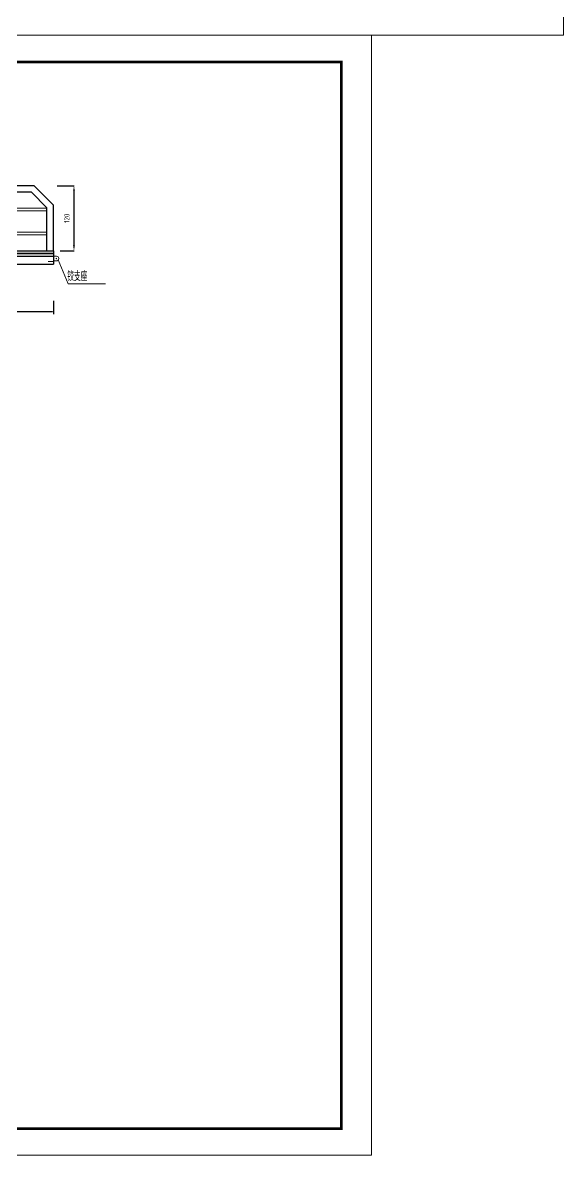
# Model space of a CAD drawing. Header units: inches. Extents: x 23 to 68, y 10 to 115.
# Drawn here: x 43.5 to 53.64, y 10.01 to 31.25 of the extents above; entities that cross this region are included whole.
import ezdxf

# ---------------------------------------------------------------- set-up
doc = ezdxf.new("R2010")
doc.units = ezdxf.units.IN
doc.header["$LTSCALE"] = 1000
doc.header["$MEASUREMENT"] = 0
for name, color, linetype, lineweight in [('00标注文字', 2, 'Continuous', 15), ('PUBTEXT', 161, 'Continuous', 0), ('型材', 7, 'Continuous', 15)]:
    doc.layers.add(name, color=color, linetype=linetype, lineweight=lineweight)
for name, color, linetype in [('图框', 7, 'Continuous'), ('栏杆', 2, 'Continuous'), ('粗线', 6, 'Continuous'), ('辅助', 7, 'Continuous'), ('铝通', 4, 'Continuous')]:
    doc.layers.add(name, color=color, linetype=linetype)
doc.styles.get("Standard").update_dxf_attribs({"font": 'txt', "bigfont": 'gbcbig.shx'})
doc.styles.add('TSSD_Dimension', font='tssdeng.shx', dxfattribs={"width": 0.8, "bigfont": 'hztxt.shx'})
doc.dimstyles.new('TSSD_200_1_3.5', dxfattribs={"dimscale": 0.25, "dimtxt": 0.5, "dimasz": 0.25, "dimexe": 1, "dimexo": 2.5, "dimgap": 1, "dimtad": 1, "dimdec": 0, "dimlfac": 100, "dimzin": 0, "dimdsep": 46, "dimtxsty": 'TSSD_Dimension', "dimcen": 0, "dimdle": 1, "dimclrd": 3, "dimclre": 3, "dimclrt": 7, "dimadec": 1, "dimazin": 0, "dimtfac": 1, "dimtdec": 0, "dimtix": 1, "dimtmove": 2, "dimatfit": 3, "dimfxl": 5, "dimfxlon": 1, "dimtolj": 1, "dimtzin": 0, "dimarcsym": 0})
doc.dimstyles.new('TSSD_200_1_3.5$TCH', dxfattribs={"dimtxt": 0.1, "dimasz": 0.1, "dimexe": 0.0025, "dimexo": 0.00625, "dimgap": 0.0025, "dimtad": 1, "dimdec": 0, "dimlfac": 100, "dimzin": 0, "dimdsep": 46, "dimtxsty": 'TSSD_Dimension', "dimcen": 0, "dimdle": 0.0025, "dimclrd": 3, "dimclre": 3, "dimclrt": 7, "dimadec": 1, "dimazin": 0, "dimtfac": 1, "dimtdec": 0, "dimtix": 1, "dimtmove": 2, "dimatfit": 3, "dimfxl": 5, "dimfxlon": 1, "dimtolj": 1, "dimtzin": 0, "dimarcsym": 0})

# ---------------------------------------------------------------- blocks, each defined once
blk = doc.blocks.new('*D189')
at = {"layer": 'Defpoints', "color": 0, "transparency": 16777216}
for p in [(27.799, 26.969), (44.079, 26.869), (44.079, 25.83)]:
    blk.add_point(p, dxfattribs=at)
at = {"layer": '辅助', "color": 3, "linetype": 'ByBlock', "lineweight": -2, "transparency": 16777216}
for p, q in [((27.799, 26.03), (27.799, 25.78)), ((44.079, 26.03), (44.079, 25.78))]:
    blk.add_line(p, q, dxfattribs=at)
at = {"layer": '辅助', "color": 3, "lineweight": -2, "transparency": 16777216}
blk.add_line((27.811, 25.83), (44.066, 25.83), dxfattribs=at)
at = {"layer": '辅助', "color": 3, "transparency": 16777216}
for points in [[(27.811, 25.832), (27.811, 25.828), (27.799, 25.83)], [(44.066, 25.832), (44.066, 25.828), (44.079, 25.83)]]:
    blk.add_solid(points, dxfattribs=at)
at = {"layer": '辅助', "color": 7, "transparency": 16777216, "insert": (35.939, 25.955), "char_height": 0.15, "attachment_point": 5, "style": 'TSSD_Dimension'}
blk.add_mtext('\\A1;1628', dxfattribs=at)
blk = doc.blocks.new('*D323')
at = {"color": 3, "lineweight": -2, "transparency": 16777216}
for p, q in [((44.152, 28.189), (44.468, 28.189)), ((44.466, 28.089), (44.466, 27.069)), ((44.21, 26.969), (44.468, 26.969))]:
    blk.add_line(p, q, dxfattribs=at)
at = {"color": 3, "transparency": 16777216}
for points in [[(44.449, 28.089), (44.483, 28.089), (44.466, 28.189)], [(44.449, 27.069), (44.483, 27.069), (44.466, 26.969)]]:
    blk.add_solid(points, dxfattribs=at)
at = {"layer": 'Defpoints', "color": 0, "transparency": 16777216}
for p in [(44.146, 28.189), (44.204, 26.969), (44.466, 26.969)]:
    blk.add_point(p, dxfattribs=at)
at = {"color": 7, "transparency": 16777216, "insert": (44.332, 27.579), "char_height": 0.1, "attachment_point": 5, "rotation": 90, "style": 'TSSD_Dimension'}
blk.add_mtext('\\A1;120', dxfattribs=at)

msp = doc.modelspace()

# ---------------------------------------------------------------- hatches: boundary and pattern name
at = {"layer": '栏杆'}
h = msp.add_hatch(dxfattribs=at)
h.set_pattern_fill('ANSI31', color=251, scale=5)
h.set_pattern_definition([(45, (0, 29.766), (-11.2253, 11.2253), [])])
h.paths.add_polyline_path([(44.079, 26.919), (27.799, 26.919), (27.799, 26.969), (44.079, 26.969)])

# ---------------------------------------------------------------- linework, layer by layer
at = {"linetype": 'Continuous', "lineweight": 18, "const_width": 0.05}
msp.add_lwpolyline([(24.541, 30.51), (49.481, 30.51), (49.481, 10.51), (24.541, 10.51)], close=True, dxfattribs=at)
at = {"layer": '00标注文字'}
msp.add_lwpolyline([(44.167, 26.797), (44.358, 26.349), (45.056, 26.349)], dxfattribs=at)
at = {"layer": 'PUBTEXT', "color": 7, "linetype": 'ByBlock', "lineweight": 0, "ltscale": 0.15, "const_width": 0.00312}
msp.add_lwpolyline([(44.079, 26.769), (44.079, 26.869), (43.979, 26.869), (43.979, 26.769)], close=True, dxfattribs=at)
at = {"layer": '图框', "color": 7, "linetype": 'Continuous', "lineweight": 18, "flags": 128}
for points in [[(23.291, 52.01), (53.644, 52.01), (53.644, 31.01), (23.291, 31.01)], [(23.291, 31.01), (50.044, 31.01), (50.044, 10.01), (23.291, 10.01)]]:
    msp.add_lwpolyline(points, close=True, dxfattribs=at)
at = {"layer": '型材'}
for points in [[(27.919, 27.769), (43.959, 27.769), (43.959, 27.719), (27.919, 27.719)], [(27.919, 27.319), (43.959, 27.319), (43.959, 27.269), (27.919, 27.269)]]:
    msp.add_lwpolyline(points, close=True, dxfattribs=at)
at = {"layer": '栏杆', "color": 7}
for p, q in [((27.799, 26.919), (44.079, 26.919)), ((27.799, 26.869), (44.079, 26.869)), ((44.079, 26.919), (44.079, 26.719)), ((27.799, 26.719), (44.079, 26.719))]:
    msp.add_line(p, q, dxfattribs=at)
at = {"layer": '栏杆', "color": 25}
msp.add_lwpolyline([(44.079, 26.919), (27.799, 26.919), (27.799, 26.969), (44.079, 26.969)], close=True, dxfattribs=at)
at = {"layer": '粗线', "linetype": 'ByBlock', "lineweight": 0, "ltscale": 2}
msp.add_line((44.074, 26.767), (43.984, 26.767), dxfattribs=at)
for points in [[(44.136, 26.869), (44.079, 26.869)], [(44.079, 26.779), (44.136, 26.779)]]:
    msp.add_lwpolyline(points, dxfattribs=at)
msp.add_circle((44.136, 26.824), 0.005, dxfattribs=at)
msp.add_arc((44.136, 26.824), 0.045, 270, 90, dxfattribs=at)
at = {"layer": '铝通', "color": 4}
for p, q in [((43.667, 28.069), (28.21, 28.069)), ((43.717, 28.189), (30.401, 28.189)), ((43.959, 27.778), (43.667, 28.069)), ((44.079, 27.827), (43.717, 28.189)), ((44.079, 26.969), (44.079, 27.827)), ((43.959, 26.969), (43.959, 27.778))]:
    msp.add_line(p, q, dxfattribs=at)

# ---------------------------------------------------------------- texts
at = {"layer": '00标注文字', "lineweight": 0, "width": 0.7}
msp.add_text('铰支座', height=0.18, dxfattribs=at).set_placement((44.34, 26.402))

# ---------------------------------------------------------------- dimensions: what is measured, and where the dimension line sits
dim = msp.add_linear_dim(base=(44.466, 26.969), p1=(44.146, 28.189), p2=(44.204, 26.969), angle=90, text='120', dimstyle='TSSD_200_1_3.5$TCH')
dim.commit()
dim.dimension.update_dxf_attribs({"geometry": '*D323', "text_midpoint": (44.332, 27.579), "dimtype": 160})
at = {"layer": '辅助'}
dim = msp.add_linear_dim(base=(44.079, 25.83), p1=(27.799, 26.969), p2=(44.079, 26.869), dimstyle='TSSD_200_1_3.5', override={"dimscale": 0.05, "dimtxt": 3, "dimfxl": 4}, dxfattribs=at)
dim.commit()
dim.dimension.update_dxf_attribs({"geometry": '*D189', "text_midpoint": (35.939, 25.955)})

doc.saveas('drawing.dxf')
